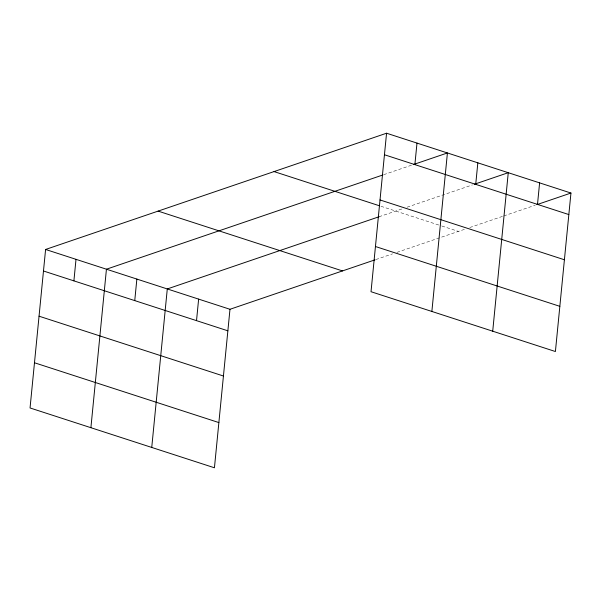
<?xml version="1.0" encoding="UTF-8"?>
<svg xmlns="http://www.w3.org/2000/svg" width="601" height="601" viewBox="0 0 601 601"><rect width="100%" height="100%" fill="white"/><g stroke="black" fill="none" stroke-linecap="round" stroke-linejoin="round"><path stroke-width="0.45" stroke-dasharray="3 2.25" d="M383.738 174.673L411.647 165.155M379.051 216.751L401.844 208.983M407.08 207.195L472.499 184.89M375.873 259.549L392.558 253.855M396.953 252.36L465.407 229.019M469.772 227.531L502.917 216.232M503.788 215.939L535.19 205.234M380.959 206.271L441.014 225.751M441.885 226.036L458.428 231.4"/><path stroke-width="0.9" d="M386.563 133.219L371.02 291.718L555.407 351.532L570.95 193.041L386.563 133.219L45.593 249.468L30.05 407.959L214.437 467.781L229.98 309.282L374.994 259.842M73.9 280.862L76.011 259.339M90.901 427.702L106.437 269.21L382.867 174.966M134.752 300.605L136.863 279.074M151.745 447.437L167.288 288.946L379.051 216.751M196.519 320.641L198.63 299.118M414.878 164.621L416.989 143.091M431.871 311.453L447.414 152.962L413.39 164.561M475.722 184.357L477.833 162.833M492.715 331.196L508.258 172.697L474.242 184.297M537.497 204.4L539.608 182.869M536.933 204.633L570.95 193.041M384.452 154.75L568.839 214.565M380.02 199.945L564.407 259.767M274.041 171.585L379.223 205.707M375.452 246.515L559.839 306.33M158.108 211.109L342.495 270.923M45.593 249.468L229.98 309.282M43.482 270.998L227.869 330.813M39.05 316.194L223.437 376.008M34.482 362.764L218.869 422.578"/></g></svg>
